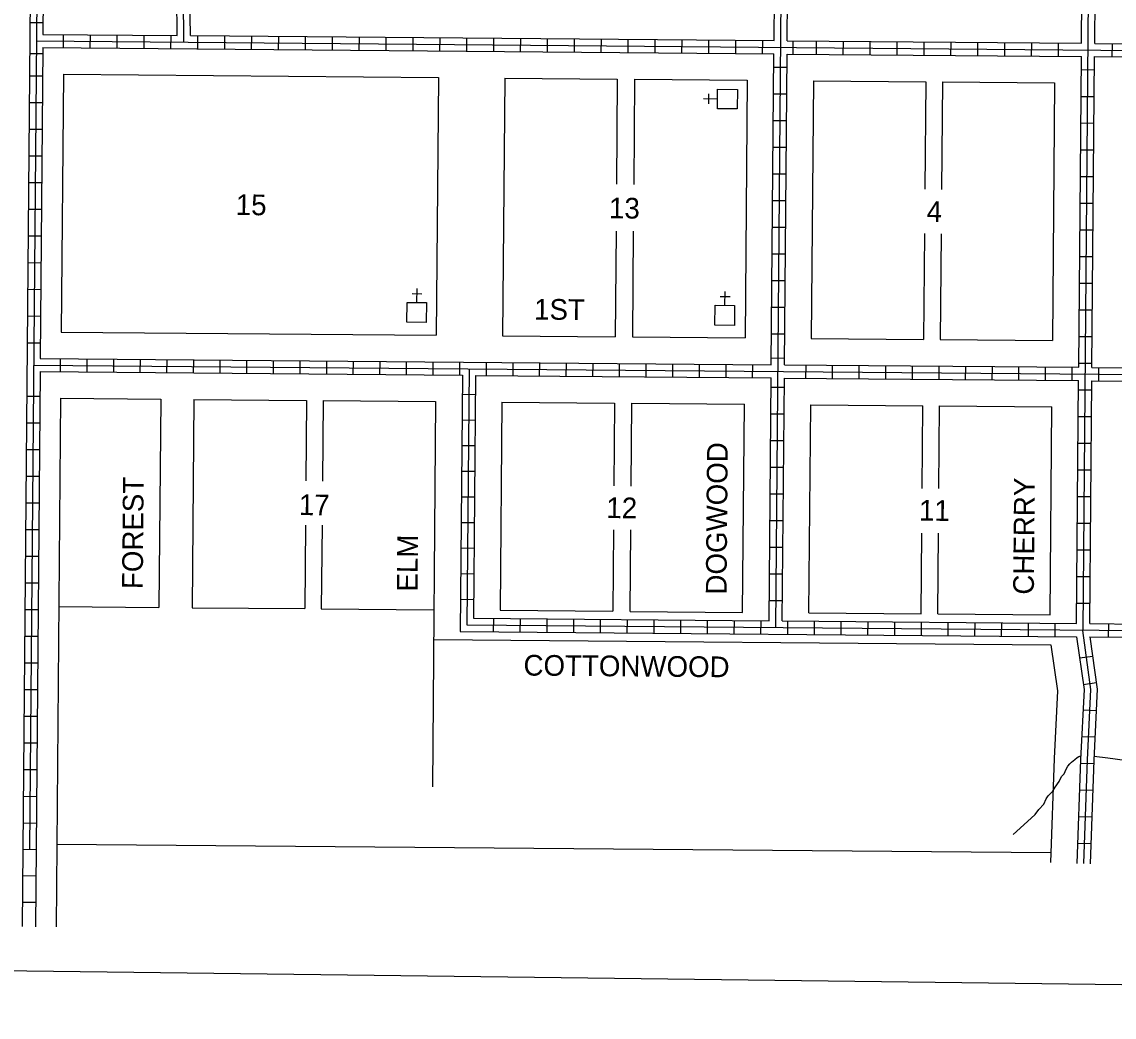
# Model space of a CAD drawing. Extents: x 1341407 to 2320954, y 15675363 to 16353278.
# Drawn here: x 1351689 to 1353008, y 15780344 to 15781546 of the extents above; entities that cross this region are included whole.
import ezdxf

# ---------------------------------------------------------------- set-up
doc = ezdxf.new("R2010")
doc.units = 0
for name, color, linetype in [('L10', 7, 'Continuous'), ('L13', 7, 'Continuous'), ('L18', 7, 'Continuous'), ('L2', 7, 'Continuous'), ('L23', 7, 'Continuous'), ('L5', 7, 'Continuous'), ('L7', 7, 'Continuous'), ('L9', 7, 'Continuous')]:
    doc.layers.add(name, color=color, linetype=linetype)

msp = doc.modelspace()

# ---------------------------------------------------------------- linework, layer by layer
at = {"layer": 'L10'}
for p, q in [((1352529.2, 15781452.5), (1352512.3, 15781452.7)), ((1352518.5, 15781446.7), (1352518.6, 15781458.7)), ((1352160.3, 15781217.6), (1352172.3, 15781217.4)), ((1352166.1, 15781206.8), (1352166.3, 15781223.7)), ((1352532.4, 15781214), (1352544.3, 15781213.9)), ((1352538.1, 15781203.2), (1352538.3, 15781220.2))]:
    msp.add_line(p, q, dxfattribs=at)
for points in [[(1352553, 15781440.6), (1352529.1, 15781440.8), (1352529.3, 15781464.2), (1352553.2, 15781464)], [(1352154.1, 15781183), (1352154.4, 15781207), (1352177.8, 15781206.7), (1352177.5, 15781182.8)], [(1352526.1, 15781179.5), (1352526.4, 15781203.4), (1352549.8, 15781203.1), (1352549.5, 15781179.2)]]:
    msp.add_lwpolyline(points, close=True, dxfattribs=at)
at = {"layer": 'L13'}
msp.add_lwpolyline([(1356221.1, 15783766.4), (1349415.6, 15783851.5), (1349372.8, 15780429), (1356178.3, 15780343.9)], close=True, dxfattribs=at)
at = {"layer": 'L18'}
for p, q in [((1351739.2, 15781482.3), (1351736.5, 15781171.1)), ((1351739.2, 15781482.3), (1352192.2, 15781478.4)), ((1352192.2, 15781478.4), (1352189.5, 15781167.2)), ((1352272.2, 15781477.7), (1352269.5, 15781166.5)), ((1352272.2, 15781477.7), (1352408.1, 15781476.6)), ((1352408.1, 15781476.6), (1352407, 15781349.6)), ((1352429, 15781476.4), (1352427.9, 15781349.4)), ((1352429, 15781476.4), (1352565, 15781475.2)), ((1352565, 15781475.2), (1352562.4, 15781164)), ((1352645, 15781474.5), (1352642.3, 15781163.3)), ((1352645, 15781474.5), (1352780.5, 15781473.4)), ((1352780.5, 15781473.4), (1352779.4, 15781343.6)), ((1352800.7, 15781473.2), (1352799.6, 15781343.4)), ((1352800.7, 15781473.2), (1352936.2, 15781472.1)), ((1352936.2, 15781472.1), (1352933.6, 15781160.8)), ((1352406.6, 15781292.9), (1352405.5, 15781165.3)), ((1352427.4, 15781292.8), (1352426.4, 15781165.2)), ((1352778.9, 15781290), (1352777.8, 15781162.1)), ((1352799.1, 15781289.9), (1352798.1, 15781162)), ((1351736.5, 15781171.1), (1352189.5, 15781167.2)), ((1352269.5, 15781166.5), (1352405.5, 15781165.3)), ((1352426.4, 15781165.2), (1352562.4, 15781164)), ((1352642.3, 15781163.3), (1352777.8, 15781162.2)), ((1352798, 15781162), (1352933.5, 15781160.8)), ((1351735.9, 15781091.1), (1351730.4, 15780452.8)), ((1351735.9, 15781091.1), (1351856.9, 15781090)), ((1351856.9, 15781090), (1351854.7, 15780838.7)), ((1351896.9, 15781089.7), (1351894.7, 15780838.3)), ((1351896.9, 15781089.7), (1352032.9, 15781088.5)), ((1352032.9, 15781088.5), (1352032, 15780991.3)), ((1352052.9, 15781088.3), (1352052, 15780991.2)), ((1352052.9, 15781088.3), (1352188.8, 15781087.2)), ((1352188.8, 15781087.2), (1352184.9, 15780622.1)), ((1352268.8, 15781086.5), (1352266.7, 15780835.2)), ((1352268.8, 15781086.5), (1352404.8, 15781085.3)), ((1352404.8, 15781085.3), (1352403.9, 15780985.3)), ((1352424.8, 15780985.2), (1352425.7, 15781085.2)), ((1352425.7, 15781085.2), (1352561.7, 15781084)), ((1352559.5, 15780832.7), (1352561.7, 15781084)), ((1352639.5, 15780832), (1352641.7, 15781083.3)), ((1352641.7, 15781083.3), (1352777.2, 15781082.2)), ((1352776.3, 15780982.3), (1352777.2, 15781082.2)), ((1352796.5, 15780982.2), (1352797.4, 15781082)), ((1352797.4, 15781082), (1352932.9, 15781080.8)), ((1352930.7, 15780829.5), (1352932.9, 15781080.8)), ((1352031.6, 15780937.9), (1352030.7, 15780837.2)), ((1352051.6, 15780937.8), (1352050.7, 15780837)), ((1352403.5, 15780932.5), (1352402.7, 15780834)), ((1352423.5, 15780833.8), (1352424.4, 15780932.4)), ((1352775, 15780830.8), (1352775.8, 15780928.3)), ((1352795.2, 15780830.7), (1352796.1, 15780928.2)), ((1351733.7, 15780839.7), (1351854.7, 15780838.7)), ((1351894.7, 15780838.3), (1352030.7, 15780837.2)), ((1352050.7, 15780837), (1352186.7, 15780835.8)), ((1352266.7, 15780835.2), (1352402.7, 15780834)), ((1352423.5, 15780833.8), (1352559.5, 15780832.7)), ((1352639.5, 15780832), (1352775, 15780830.8)), ((1352795.2, 15780830.7), (1352930.7, 15780829.5)), ((1352186.4, 15780799.9), (1352931.7, 15780793.5))]:
    msp.add_line(p, q, dxfattribs=at)
msp.add_lwpolyline([(1352931.7, 15780793.5), (1352939.6, 15780737.9), (1352935.6, 15780656.3), (1352931.1, 15780530.7)], dxfattribs=at)
at = {"layer": 'L2'}
msp.add_line((1351731.3, 15780552.8), (1352931.5, 15780542.6), dxfattribs=at)
at = {"layer": 'L5'}
for p, q in [((1351720.8, 15783187.8), (1351698.2, 15780546.2)), ((1351728.8, 15783188.1), (1351714.6, 15781530.5)), ((1351711.4, 15783024.6), (1351689.4, 15780453.3)), ((1352597.4, 15781523), (1352601.9, 15782046.2)), ((1352984.6, 15781519.7), (1352989.1, 15782042.9)), ((1351876.6, 15781529.1), (1351871.1, 15782040.2)), ((1351884.7, 15781521.5), (1351879.1, 15782040.3)), ((1351892.6, 15781529), (1351887.1, 15782040.4)), ((1352599.4, 15780814.3), (1352609.8, 15782038.2)), ((1352613.4, 15781522.8), (1352617.8, 15782030.1)), ((1352970.6, 15780811.2), (1352981, 15782035)), ((1352968.6, 15781519.8), (1352972.9, 15782027.1)), ((1351698.7, 15781544.9), (1351714.8, 15781544.8)), ((1351714.6, 15781530.5), (1351876.6, 15781529.1)), ((1351739.1, 15781530.4), (1351738.9, 15781514.2)), ((1351771.6, 15781530.1), (1351771.4, 15781513.9)), ((1351804, 15781529.8), (1351803.9, 15781513.6)), ((1351836.5, 15781529.6), (1351836.4, 15781513.3)), ((1351869, 15781529.3), (1351868.8, 15781513.1)), ((1351892.6, 15781529), (1352597.4, 15781523)), ((1351901.4, 15781529), (1351901.3, 15781512.8)), ((1351933.9, 15781528.7), (1351933.8, 15781512.5)), ((1351966.4, 15781528.5), (1351966.2, 15781512.2)), ((1351706.5, 15781522.6), (1353362.6, 15781508.4)), ((1351998.9, 15781528.2), (1351998.7, 15781512)), ((1352031.3, 15781527.9), (1352031.2, 15781511.7)), ((1352063.8, 15781527.6), (1352063.7, 15781511.4)), ((1352096.3, 15781527.3), (1352096.1, 15781511.1)), ((1352128.8, 15781527.1), (1352128.6, 15781510.8)), ((1352161.2, 15781526.8), (1352161.1, 15781510.6)), ((1352193.7, 15781526.5), (1352193.6, 15781510.3)), ((1352226.2, 15781526.2), (1352226, 15781510)), ((1352258.6, 15781526), (1352258.5, 15781509.7)), ((1352291.1, 15781525.7), (1352291, 15781509.5)), ((1352323.6, 15781525.4), (1352323.4, 15781509.2)), ((1352356.1, 15781525.1), (1352355.9, 15781508.9)), ((1352388.5, 15781524.9), (1352388.4, 15781508.6)), ((1352421, 15781524.6), (1352420.9, 15781508.3)), ((1352453.5, 15781524.3), (1352453.3, 15781508.1)), ((1352485.9, 15781524), (1352485.8, 15781507.8)), ((1352518.4, 15781523.8), (1352518.3, 15781507.5)), ((1352550.9, 15781523.5), (1352550.7, 15781507.2)), ((1352583.4, 15781523.2), (1352583.2, 15781507)), ((1352613.4, 15781522.8), (1352968.6, 15781519.8)), ((1352620.2, 15781522.9), (1352620, 15781506.6)), ((1352648.3, 15781522.6), (1352648.2, 15781506.4)), ((1352680.8, 15781522.4), (1352680.6, 15781506.1)), ((1352713.2, 15781522.1), (1352713.1, 15781505.8)), ((1352745.7, 15781521.8), (1352745.6, 15781505.6)), ((1352778.2, 15781521.5), (1352778.1, 15781505.3)), ((1352810.7, 15781521.2), (1352810.5, 15781505)), ((1352843.1, 15781521), (1352843, 15781504.7)), ((1352875.6, 15781520.7), (1352875.5, 15781504.5)), ((1352908.1, 15781520.4), (1352907.9, 15781504.2)), ((1352940.5, 15781520.1), (1352940.4, 15781503.9)), ((1352984.6, 15781519.7), (1353354.7, 15781516.5)), ((1353005.5, 15781519.6), (1353005.4, 15781503.3)), ((1351698.4, 15781507.6), (1351714.5, 15781507.4)), ((1351714.5, 15781514.5), (1351711.3, 15781139.3)), ((1351714.5, 15781514.5), (1352597.3, 15781507)), ((1352594.1, 15781131.7), (1352597.3, 15781507)), ((1352610.1, 15781131.6), (1352613.3, 15781506.8)), ((1352613.3, 15781506.8), (1352968.5, 15781503.8)), ((1352965.3, 15781128.6), (1352968.5, 15781503.8)), ((1352981.3, 15781128.4), (1352984.5, 15781503.7)), ((1352984.5, 15781503.7), (1353354.5, 15781500.5)), ((1352613.2, 15781490.6), (1352597.1, 15781490.7)), ((1351698.1, 15781480.5), (1351714.2, 15781480.3)), ((1352984.4, 15781487.4), (1352968.3, 15781487.6)), ((1352612.9, 15781458.4), (1352596.8, 15781458.5)), ((1352984.1, 15781455.2), (1352968, 15781455.3)), ((1351697.9, 15781448.3), (1351714, 15781448.1)), ((1352612.7, 15781426.2), (1352596.6, 15781426.3)), ((1352983.9, 15781423), (1352967.7, 15781423.2)), ((1351697.6, 15781416.1), (1351713.7, 15781415.9)), ((1351697.3, 15781383.8), (1351713.4, 15781383.7)), ((1352612.4, 15781394), (1352596.3, 15781394.1)), ((1352983.6, 15781390.8), (1352967.5, 15781390.9)), ((1352612.1, 15781361.8), (1352596, 15781361.9)), ((1352983.3, 15781358.6), (1352967.2, 15781358.7)), ((1351697, 15781351.6), (1351713.1, 15781351.5)), ((1351696.8, 15781319.4), (1351712.9, 15781319.3)), ((1352611.8, 15781329.6), (1352595.7, 15781329.7)), ((1352983, 15781326.4), (1352966.9, 15781326.5)), ((1352611.6, 15781297.4), (1352595.4, 15781297.5)), ((1352982.8, 15781294.2), (1352966.6, 15781294.3)), ((1351696.5, 15781287.2), (1351712.6, 15781287.1)), ((1352611.3, 15781265.2), (1352595.2, 15781265.3)), ((1351696.2, 15781255), (1351712.3, 15781254.8)), ((1352982.5, 15781262), (1352966.4, 15781262.1)), ((1352611, 15781233), (1352594.9, 15781233.1)), ((1352982.2, 15781229.8), (1352966.1, 15781229.9)), ((1351695.9, 15781222.8), (1351712, 15781222.6)), ((1352610.7, 15781200.7), (1352594.6, 15781200.9)), ((1351695.7, 15781190.6), (1351711.8, 15781190.4)), ((1352981.9, 15781197.6), (1352965.8, 15781197.7)), ((1352610.5, 15781168.5), (1352594.4, 15781168.7)), ((1352981.7, 15781165.4), (1352965.5, 15781165.5)), ((1351695.4, 15781158.3), (1351711.5, 15781158.2)), ((1351711.3, 15781139.3), (1352594.1, 15781131.7)), ((1351735.4, 15781139.1), (1351735.3, 15781123)), ((1351767.6, 15781138.8), (1351767.4, 15781122.8)), ((1351799.7, 15781138.6), (1351799.6, 15781122.5)), ((1351831.9, 15781138.3), (1351831.7, 15781122.2)), ((1351864, 15781138), (1351863.9, 15781121.9)), ((1351896.2, 15781137.7), (1351896, 15781121.7)), ((1351928.3, 15781137.5), (1351928.2, 15781121.4)), ((1351960.5, 15781137.2), (1351960.3, 15781121.1)), ((1351992.6, 15781136.9), (1351992.5, 15781120.8)), ((1352024.8, 15781136.6), (1352024.6, 15781120.6)), ((1352056.9, 15781136.4), (1352056.8, 15781120.3)), ((1352089.1, 15781136.1), (1352088.9, 15781120)), ((1352121.2, 15781135.8), (1352121.1, 15781119.7)), ((1352153.3, 15781135.5), (1352153.2, 15781119.5)), ((1352185.5, 15781135.3), (1352185.4, 15781119.2)), ((1352217.6, 15781135), (1352217.5, 15781118.9)), ((1352249.8, 15781134.7), (1352249.6, 15781118.7)), ((1352281.9, 15781134.5), (1352281.8, 15781118.4)), ((1352314.1, 15781134.2), (1352313.9, 15781118.1)), ((1352346.2, 15781133.9), (1352346.1, 15781117.8)), ((1352378.4, 15781133.6), (1352378.2, 15781117.6)), ((1352410.5, 15781133.3), (1352410.4, 15781117.3)), ((1352442.7, 15781133.1), (1352442.5, 15781117)), ((1352474.8, 15781132.8), (1352474.7, 15781116.7)), ((1352610.2, 15781139.2), (1352594.1, 15781139.4)), ((1352981.4, 15781133.2), (1352965.3, 15781133.3)), ((1351703.2, 15781131.3), (1354114.2, 15781110.8)), ((1351711.1, 15781123.3), (1351705.4, 15780453.1)), ((1351711.1, 15781123.3), (1352221.1, 15781118.9)), ((1352229.2, 15781126.9), (1352226.5, 15780817.5)), ((1352507, 15781132.5), (1352506.8, 15781116.5)), ((1352539.1, 15781132.2), (1352539, 15781116.2)), ((1352571.2, 15781132), (1352571.1, 15781115.9)), ((1352610.1, 15781131.6), (1352965.3, 15781128.6)), ((1352635.6, 15781131.4), (1352635.4, 15781115.3)), ((1352667.7, 15781131.2), (1352667.6, 15781115.1)), ((1352699.8, 15781130.9), (1352699.7, 15781114.8)), ((1352732, 15781130.6), (1352731.9, 15781114.5)), ((1352764.1, 15781130.3), (1352764, 15781114.2)), ((1352796.3, 15781130.1), (1352796.2, 15781114)), ((1352828.4, 15781129.8), (1352828.3, 15781113.7)), ((1352860.6, 15781129.5), (1352860.4, 15781113.4)), ((1352892.7, 15781129.2), (1352892.6, 15781113.2)), ((1352924.9, 15781129), (1352924.7, 15781112.9)), ((1352957, 15781128.7), (1352956.9, 15781112.6)), ((1352981.3, 15781128.4), (1353351.3, 15781125.3)), ((1352989.2, 15781128.4), (1352989, 15781112.3)), ((1352221.1, 15781118.9), (1352218.5, 15780809.6)), ((1352237.1, 15781118.8), (1352234.6, 15780825.5)), ((1352237.1, 15781118.8), (1352593.9, 15781115.7)), ((1352591.4, 15780822.4), (1352593.9, 15781115.7)), ((1352607.4, 15780822.3), (1352609.9, 15781115.6)), ((1352609.9, 15781115.6), (1352965.1, 15781112.6)), ((1352962.6, 15780819.2), (1352965.1, 15781112.6)), ((1352978.6, 15780819.1), (1352981.1, 15781112.4)), ((1352981.1, 15781112.4), (1353351.2, 15781109.3)), ((1351694.8, 15781093.9), (1351710.9, 15781093.8)), ((1352221.2, 15781096), (1352236.6, 15781095.9)), ((1352609.9, 15781104.1), (1352593.8, 15781104.3)), ((1352981.1, 15781101), (1352965, 15781101.1)), ((1352609.6, 15781071.9), (1352593.5, 15781072.1)), ((1352980.8, 15781068.8), (1352964.7, 15781068.9)), ((1351694.6, 15781061.7), (1351710.7, 15781061.6)), ((1352220.9, 15781065.1), (1352236.4, 15781064.9)), ((1351694.3, 15781029.5), (1351710.4, 15781029.3)), ((1352220.6, 15781034.1), (1352236.1, 15781034)), ((1352609.4, 15781039.7), (1352593.2, 15781039.9)), ((1352980.6, 15781036.6), (1352964.4, 15781036.7)), ((1352220.4, 15781003.2), (1352235.9, 15781003.1)), ((1352609.1, 15781007.5), (1352593, 15781007.7)), ((1352980.3, 15781004.3), (1352964.2, 15781004.5)), ((1351694, 15780997.3), (1351710.1, 15780997.1)), ((1352608.8, 15780975.3), (1352592.7, 15780975.5)), ((1351693.7, 15780965.1), (1351709.8, 15780964.9)), ((1352220.1, 15780972.3), (1352235.6, 15780972.1)), ((1352980, 15780972.1), (1352963.9, 15780972.3)), ((1352219.9, 15780941.3), (1352235.3, 15780941.2)), ((1352608.5, 15780943.1), (1352592.4, 15780943.2)), ((1352979.7, 15780939.9), (1352963.6, 15780940.1)), ((1351693.5, 15780932.8), (1351709.6, 15780932.7)), ((1352219.6, 15780910.4), (1352235.1, 15780910.3)), ((1352608.3, 15780910.9), (1352592.2, 15780911)), ((1351693.2, 15780900.6), (1351709.3, 15780900.5)), ((1352979.4, 15780907.7), (1352963.3, 15780907.9)), ((1352219.3, 15780879.5), (1352234.8, 15780879.3)), ((1352608, 15780878.7), (1352591.9, 15780878.8)), ((1352979.2, 15780875.5), (1352963.1, 15780875.7)), ((1351692.9, 15780868.4), (1351709, 15780868.3)), ((1352219.1, 15780848.5), (1352234.5, 15780848.4)), ((1352607.7, 15780846.5), (1352591.6, 15780846.6)), ((1352978.9, 15780843.3), (1352962.8, 15780843.5)), ((1351692.6, 15780836.2), (1351708.7, 15780836.1)), ((1352226.5, 15780817.5), (1353356.6, 15780807.9)), ((1352234.6, 15780825.5), (1352591.4, 15780822.4)), ((1352258.8, 15780809.2), (1352258.9, 15780825.3)), ((1352291, 15780808.9), (1352291.2, 15780825.1)), ((1352323.3, 15780808.6), (1352323.5, 15780824.8)), ((1352355.6, 15780808.4), (1352355.8, 15780824.5)), ((1352387.9, 15780808.1), (1352388, 15780824.2)), ((1352420.2, 15780807.8), (1352420.3, 15780824)), ((1352452.5, 15780807.5), (1352452.6, 15780823.7)), ((1352484.8, 15780807.2), (1352484.9, 15780823.4)), ((1352517.1, 15780807), (1352517.2, 15780823.1)), ((1352549.4, 15780806.7), (1352549.5, 15780822.8)), ((1352581.6, 15780806.4), (1352581.8, 15780822.6)), ((1352607.4, 15780822.3), (1352962.6, 15780819.2)), ((1352613.9, 15780806.2), (1352614.1, 15780822.3)), ((1352646.2, 15780805.9), (1352646.4, 15780822)), ((1352678.5, 15780805.6), (1352678.6, 15780821.7)), ((1352710.8, 15780805.3), (1352710.9, 15780821.5)), ((1352743.1, 15780805.1), (1352743.2, 15780821.2)), ((1352775.4, 15780804.8), (1352775.5, 15780820.9)), ((1352807.7, 15780804.5), (1352807.8, 15780820.6)), ((1352839.9, 15780804.2), (1352840.1, 15780820.4)), ((1352872.2, 15780803.9), (1352872.4, 15780820.1)), ((1352904.5, 15780803.7), (1352904.7, 15780819.8)), ((1352936.8, 15780803.4), (1352936.9, 15780819.5)), ((1352978.6, 15780819.1), (1353348.7, 15780815.9)), ((1353001.4, 15780802.8), (1353001.5, 15780819)), ((1351692.4, 15780804), (1351708.5, 15780803.8)), ((1352218.5, 15780809.6), (1352962.6, 15780803.2)), ((1352978.8, 15780803.1), (1353352.6, 15780799.9)), ((1352966.2, 15780777.6), (1352982.2, 15780779.9)), ((1351692.1, 15780771.8), (1351708.2, 15780771.6)), ((1351691.8, 15780739.5), (1351707.9, 15780739.4)), ((1352970.7, 15780745.7), (1352986.7, 15780748)), ((1352970.5, 15780715.1), (1352986.5, 15780714.3)), ((1351691.5, 15780707.3), (1351707.6, 15780707.2)), ((1351691.3, 15780675.1), (1351707.4, 15780675)), ((1352968.9, 15780682.9), (1352985, 15780682.2)), ((1352967.4, 15780650.7), (1352983.5, 15780650.1)), ((1351691, 15780642.9), (1351707.1, 15780642.8)), ((1352966.2, 15780618.5), (1352982.3, 15780617.9)), ((1351690.7, 15780610.7), (1351706.8, 15780610.5)), ((1352965, 15780586.3), (1352981.1, 15780585.7)), ((1351690.4, 15780578.5), (1351706.5, 15780578.3)), ((1352963.9, 15780554.1), (1352980, 15780553.5)), ((1351690.2, 15780546.6), (1351706.3, 15780546.5)), ((1351689.9, 15780514.8), (1351706, 15780514.6)), ((1351689.7, 15780482.9), (1351705.8, 15780482.8))]:
    msp.add_line(p, q, dxfattribs=at)
for points in [[(1352962.6, 15780803.2), (1352971.7, 15780739.4), (1352967.6, 15780655), (1352963, 15780529.6)], [(1352969.7, 15780810.6), (1352979.7, 15780739.7), (1352979.7, 15780739.7), (1352975.6, 15780654.6), (1352971, 15780529.3)], [(1352978.8, 15780803.1), (1352987.7, 15780740.1), (1352983.6, 15780654.3), (1352979, 15780529)]]:
    msp.add_lwpolyline(points, dxfattribs=at)
at = {"layer": 'L7'}
for points in [[(1352886.2, 15780564.3), (1352898.9, 15780576), (1352912.6, 15780588.5), (1352917.1, 15780594.5), (1352923.2, 15780601.1), (1352926, 15780607.4), (1352928.4, 15780611), (1352933.9, 15780616.9), (1352936.9, 15780621.7), (1352941.8, 15780628.3), (1352944.5, 15780634.3), (1352947.8, 15780637.9), (1352950, 15780643.3), (1352952.1, 15780646.9), (1352954.6, 15780649.6), (1352956.4, 15780652), (1352960.6, 15780654.9), (1352963.6, 15780657.3), (1352965.4, 15780658.8), (1352967.8, 15780659.4)], [(1352983.8, 15780659), (1353000.6, 15780657.2), (1353021, 15780654.1)]]:
    msp.add_lwpolyline(points, dxfattribs=at)

# ---------------------------------------------------------------- texts
at = {"layer": 'L23'}
for s, p in [('15', (1351947.3, 15781312.5)), ('13', (1352398, 15781308.5)), ('4', (1352781.5, 15781304.3)), ('17', (1352023.5, 15780950.2)), ('12', (1352394.8, 15780946.6)), ('11', (1352772.3, 15780943.5))]:
    msp.add_text(s, height=25, rotation=359.2837, dxfattribs=at).set_placement(p)
at = {"layer": 'L9'}
for s, rotation, p in [('1ST', 359.5112, (1352307.6, 15781186.2)), ('DOGWOOD', 89.5122, (1352540, 15780854.1)), ('FOREST', 89.5099, (1351835.1, 15780860.7)), ('CHERRY', 89.5121, (1352911.1, 15780854)), ('ELM', 89.5097, (1352166.9, 15780857.7)), ('COTTONWOOD', 359.5112, (1352294.8, 15780756.4))]:
    msp.add_text(s, height=25, rotation=rotation, dxfattribs=at).set_placement(p)

doc.saveas('drawing.dxf')
